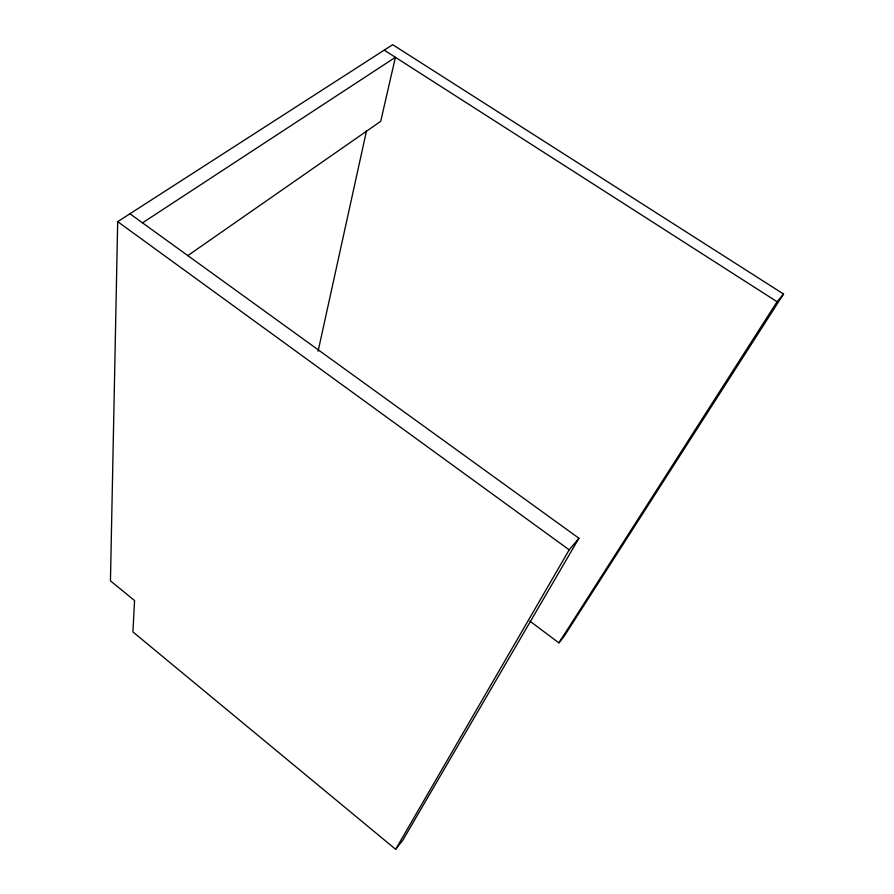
<?xml version="1.0" encoding="UTF-8"?>
<svg xmlns="http://www.w3.org/2000/svg" width="894" height="894" viewBox="0 0 894 894"><rect width="100%" height="100%" fill="white"/><g stroke="black" fill="none" stroke-linecap="round" stroke-linejoin="round"><path stroke-width="1.34" d="M529.918 621.151L558.884 642.864L564.349 635.958L783.546 294.014L392.678 44.7L117.695 221.656L110.454 580.832L134.558 600.567L132.927 631.935L395.651 849.3L402.792 840.271L578.921 538.233L129.943 213.778M318.085 351.253L366.562 130.535M395.651 849.3L569.199 549.844L578.921 538.233M558.884 642.864L777.076 301.736L783.546 294.014M187.695 255.673L380.721 121.327L395.405 57.305L142.504 222.852M384.219 50.142L777.076 301.736M117.695 221.656L569.199 549.844"/></g></svg>
